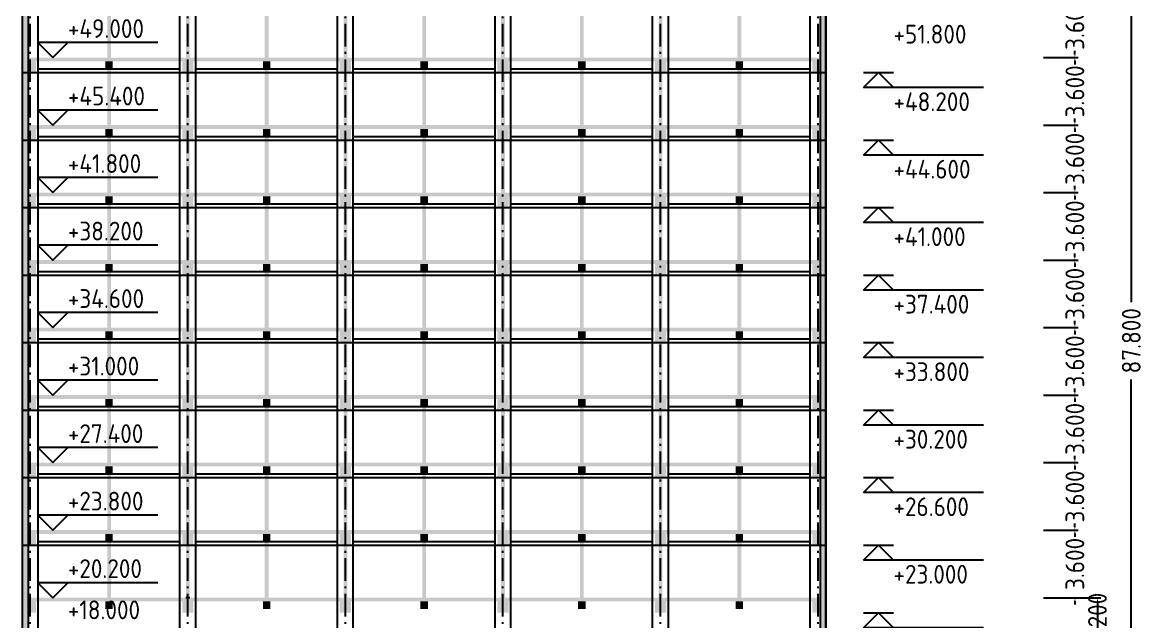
# Model space of a CAD drawing. Header units: inches. Extents: x -310 to 1074, y -19 to 138.
# Drawn here: x 58.4 to 118.2, y 18.9 to 50.9 of the extents above; entities that cross this region are included whole.
import ezdxf

# ---------------------------------------------------------------- set-up
doc = ezdxf.new("R2010")
doc.units = ezdxf.units.IN
doc.header["$MEASUREMENT"] = 0
doc.linetypes.add('ACAD_ISO10W100', pattern=[18, 12, -3, 0, -3])
for name, color, linetype in [('axis', 1, 'ACAD_ISO10W100'), ('column', 2, 'Continuous'), ('hatch', 11, 'Continuous'), ('oncut', 6, 'Continuous'), ('seeline', 214, 'Continuous'), ('text', 7, 'ACAD_ISO10W100')]:
    doc.layers.add(name, color=color, linetype=linetype)
doc.styles.add('Annotative', font='Arial.ttf')
doc.styles.get("Standard").update_dxf_attribs({"font": 'Arial.ttf'})
doc.dimstyles.new('MYSTYLE', dxfattribs={"dimtxt": 1, "dimasz": 0.18, "dimexe": 0.18, "dimexo": 0.0625, "dimgap": 0.09, "dimtad": 0, "dimtoh": 1, "dimdec": 3, "dimzin": 0, "dimdsep": 46, "dimtxsty": 'Standard', "dimcen": 0.09, "dimadec": 0, "dimazin": 0, "dimtfac": 1, "dimtdec": 3, "dimtofl": 0, "dimtmove": 0, "dimatfit": 3, "dimfxl": 1, "dimtolj": 1, "dimtzin": 0, "dimarcsym": 0})

# ---------------------------------------------------------------- blocks, each defined once
blk = doc.blocks.new('*D27')
at = {"layer": 'Defpoints', "color": 0, "ltscale": 6, "transparency": 16777216}
for p in [(112.756, 52.6), (112.756, 49), (114.489, 49)]:
    blk.add_point(p, dxfattribs=at)
at = {"layer": 'text', "color": 0, "lineweight": -2, "ltscale": 6, "transparency": 16777216}
for p, q in [((112.819, 52.6), (114.669, 52.6)), ((114.489, 52.78), (114.489, 52.96)), ((112.819, 49), (114.669, 49)), ((114.489, 48.82), (114.489, 48.64))]:
    blk.add_line(p, q, dxfattribs=at)
at = {"layer": 'text', "color": 0, "ltscale": 6, "transparency": 16777216}
for points in [[(114.459, 52.78), (114.519, 52.78), (114.489, 52.6)], [(114.459, 48.82), (114.519, 48.82), (114.489, 49)]]:
    blk.add_solid(points, dxfattribs=at)
at = {"layer": 'text', "color": 0, "ltscale": 6, "transparency": 16777216, "insert": (114.489, 50.8), "char_height": 1, "attachment_point": 5, "rotation": 90}
blk.add_mtext('\\A1;{\\Fiso|c0;3.600}', dxfattribs=at)
blk = doc.blocks.new('*D36')
at = {"layer": 'Defpoints', "color": 0, "ltscale": 6, "transparency": 16777216}
for p in [(112.756, 49), (112.756, 45.4), (114.489, 45.4)]:
    blk.add_point(p, dxfattribs=at)
at = {"layer": 'text', "color": 0, "lineweight": -2, "ltscale": 6, "transparency": 16777216}
for p, q in [((114.489, 49.18), (114.489, 49.36)), ((112.819, 49), (114.669, 49)), ((112.819, 45.4), (114.669, 45.4)), ((114.489, 45.22), (114.489, 45.04))]:
    blk.add_line(p, q, dxfattribs=at)
at = {"layer": 'text', "color": 0, "ltscale": 6, "transparency": 16777216}
for points in [[(114.459, 49.18), (114.519, 49.18), (114.489, 49)], [(114.459, 45.22), (114.519, 45.22), (114.489, 45.4)]]:
    blk.add_solid(points, dxfattribs=at)
at = {"layer": 'text', "color": 0, "ltscale": 6, "transparency": 16777216, "insert": (114.489, 47.2), "char_height": 1, "attachment_point": 5, "rotation": 90}
blk.add_mtext('\\A1;{\\Fiso|c0;3.600}', dxfattribs=at)
blk = doc.blocks.new('*D29')
at = {"layer": 'Defpoints', "color": 0, "ltscale": 6, "transparency": 16777216}
for p in [(112.756, 45.4), (112.756, 41.8), (114.489, 41.8)]:
    blk.add_point(p, dxfattribs=at)
at = {"layer": 'text', "color": 0, "lineweight": -2, "ltscale": 6, "transparency": 16777216}
for p, q in [((114.489, 45.58), (114.489, 45.76)), ((112.819, 45.4), (114.669, 45.4)), ((112.819, 41.8), (114.669, 41.8)), ((114.489, 41.62), (114.489, 41.44))]:
    blk.add_line(p, q, dxfattribs=at)
at = {"layer": 'text', "color": 0, "ltscale": 6, "transparency": 16777216}
for points in [[(114.459, 45.58), (114.519, 45.58), (114.489, 45.4)], [(114.459, 41.62), (114.519, 41.62), (114.489, 41.8)]]:
    blk.add_solid(points, dxfattribs=at)
at = {"layer": 'text', "color": 0, "ltscale": 6, "transparency": 16777216, "insert": (114.489, 43.6), "char_height": 1, "attachment_point": 5, "rotation": 90}
blk.add_mtext('\\A1;{\\Fiso|c0;3.600}', dxfattribs=at)
blk = doc.blocks.new('*D30')
at = {"layer": 'Defpoints', "color": 0, "ltscale": 6, "transparency": 16777216}
for p in [(112.756, 41.8), (112.756, 38.2), (114.489, 38.2)]:
    blk.add_point(p, dxfattribs=at)
at = {"layer": 'text', "color": 0, "lineweight": -2, "ltscale": 6, "transparency": 16777216}
for p, q in [((114.489, 41.98), (114.489, 42.16)), ((112.819, 41.8), (114.669, 41.8)), ((112.819, 38.2), (114.669, 38.2)), ((114.489, 38.02), (114.489, 37.84))]:
    blk.add_line(p, q, dxfattribs=at)
at = {"layer": 'text', "color": 0, "ltscale": 6, "transparency": 16777216}
for points in [[(114.459, 41.98), (114.519, 41.98), (114.489, 41.8)], [(114.459, 38.02), (114.519, 38.02), (114.489, 38.2)]]:
    blk.add_solid(points, dxfattribs=at)
at = {"layer": 'text', "color": 0, "ltscale": 6, "transparency": 16777216, "insert": (114.489, 40), "char_height": 1, "attachment_point": 5, "rotation": 90}
blk.add_mtext('\\A1;{\\Fiso|c0;3.600}', dxfattribs=at)
blk = doc.blocks.new('*D31')
at = {"layer": 'Defpoints', "color": 0, "ltscale": 6, "transparency": 16777216}
for p in [(112.756, 38.2), (112.756, 34.6), (114.489, 34.6)]:
    blk.add_point(p, dxfattribs=at)
at = {"layer": 'text', "color": 0, "lineweight": -2, "ltscale": 6, "transparency": 16777216}
for p, q in [((114.489, 38.38), (114.489, 38.56)), ((112.819, 38.2), (114.669, 38.2)), ((112.819, 34.6), (114.669, 34.6)), ((114.489, 34.42), (114.489, 34.24))]:
    blk.add_line(p, q, dxfattribs=at)
at = {"layer": 'text', "color": 0, "ltscale": 6, "transparency": 16777216}
for points in [[(114.459, 38.38), (114.519, 38.38), (114.489, 38.2)], [(114.459, 34.42), (114.519, 34.42), (114.489, 34.6)]]:
    blk.add_solid(points, dxfattribs=at)
at = {"layer": 'text', "color": 0, "ltscale": 6, "transparency": 16777216, "insert": (114.489, 36.4), "char_height": 1, "attachment_point": 5, "rotation": 90}
blk.add_mtext('\\A1;{\\Fiso|c0;3.600}', dxfattribs=at)
blk = doc.blocks.new('*D32')
at = {"layer": 'Defpoints', "color": 0, "ltscale": 6, "transparency": 16777216}
for p in [(112.756, 34.6), (112.756, 31), (114.489, 31)]:
    blk.add_point(p, dxfattribs=at)
at = {"layer": 'text', "color": 0, "lineweight": -2, "ltscale": 6, "transparency": 16777216}
for p, q in [((114.489, 34.78), (114.489, 34.96)), ((112.819, 34.6), (114.669, 34.6)), ((112.819, 31), (114.669, 31)), ((114.489, 30.82), (114.489, 30.64))]:
    blk.add_line(p, q, dxfattribs=at)
at = {"layer": 'text', "color": 0, "ltscale": 6, "transparency": 16777216}
for points in [[(114.459, 34.78), (114.519, 34.78), (114.489, 34.6)], [(114.459, 30.82), (114.519, 30.82), (114.489, 31)]]:
    blk.add_solid(points, dxfattribs=at)
at = {"layer": 'text', "color": 0, "ltscale": 6, "transparency": 16777216, "insert": (114.489, 32.8), "char_height": 1, "attachment_point": 5, "rotation": 90}
blk.add_mtext('\\A1;{\\Fiso|c0;3.600}', dxfattribs=at)
blk = doc.blocks.new('*D33')
at = {"layer": 'Defpoints', "color": 0, "ltscale": 6, "transparency": 16777216}
for p in [(112.756, 31), (112.756, 27.4), (114.489, 27.4)]:
    blk.add_point(p, dxfattribs=at)
at = {"layer": 'text', "color": 0, "lineweight": -2, "ltscale": 6, "transparency": 16777216}
for p, q in [((114.489, 31.18), (114.489, 31.36)), ((112.819, 31), (114.669, 31)), ((112.819, 27.4), (114.669, 27.4)), ((114.489, 27.22), (114.489, 27.04))]:
    blk.add_line(p, q, dxfattribs=at)
at = {"layer": 'text', "color": 0, "ltscale": 6, "transparency": 16777216}
for points in [[(114.459, 31.18), (114.519, 31.18), (114.489, 31)], [(114.459, 27.22), (114.519, 27.22), (114.489, 27.4)]]:
    blk.add_solid(points, dxfattribs=at)
at = {"layer": 'text', "color": 0, "ltscale": 6, "transparency": 16777216, "insert": (114.489, 29.2), "char_height": 1, "attachment_point": 5, "rotation": 90}
blk.add_mtext('\\A1;{\\Fiso|c0;3.600}', dxfattribs=at)
blk = doc.blocks.new('*D34')
at = {"layer": 'Defpoints', "color": 0, "ltscale": 6, "transparency": 16777216}
for p in [(112.756, 27.4), (112.756, 23.8), (114.489, 23.8)]:
    blk.add_point(p, dxfattribs=at)
at = {"layer": 'text', "color": 0, "lineweight": -2, "ltscale": 6, "transparency": 16777216}
for p, q in [((114.489, 27.58), (114.489, 27.76)), ((112.819, 27.4), (114.669, 27.4)), ((112.819, 23.8), (114.669, 23.8)), ((114.489, 23.62), (114.489, 23.44))]:
    blk.add_line(p, q, dxfattribs=at)
at = {"layer": 'text', "color": 0, "ltscale": 6, "transparency": 16777216}
for points in [[(114.459, 27.58), (114.519, 27.58), (114.489, 27.4)], [(114.459, 23.62), (114.519, 23.62), (114.489, 23.8)]]:
    blk.add_solid(points, dxfattribs=at)
at = {"layer": 'text', "color": 0, "ltscale": 6, "transparency": 16777216, "insert": (114.489, 25.6), "char_height": 1, "attachment_point": 5, "rotation": 90}
blk.add_mtext('\\A1;{\\Fiso|c0;3.600}', dxfattribs=at)
blk = doc.blocks.new('*D35')
at = {"layer": 'Defpoints', "color": 0, "ltscale": 6, "transparency": 16777216}
for p in [(112.756, 23.8), (112.756, 20.2), (114.489, 20.2)]:
    blk.add_point(p, dxfattribs=at)
at = {"layer": 'text', "color": 0, "lineweight": -2, "ltscale": 6, "transparency": 16777216}
for p, q in [((114.489, 23.98), (114.489, 24.16)), ((112.819, 23.8), (114.669, 23.8)), ((112.819, 20.2), (114.669, 20.2)), ((114.489, 20.02), (114.489, 19.84))]:
    blk.add_line(p, q, dxfattribs=at)
at = {"layer": 'text', "color": 0, "ltscale": 6, "transparency": 16777216}
for points in [[(114.459, 23.98), (114.519, 23.98), (114.489, 23.8)], [(114.459, 20.02), (114.519, 20.02), (114.489, 20.2)]]:
    blk.add_solid(points, dxfattribs=at)
at = {"layer": 'text', "color": 0, "ltscale": 6, "transparency": 16777216, "insert": (114.489, 22), "char_height": 1, "attachment_point": 5, "rotation": 90}
blk.add_mtext('\\A1;{\\Fiso|c0;3.600}', dxfattribs=at)
blk = doc.blocks.new('*D37')
at = {"layer": 'Defpoints', "color": 0, "ltscale": 6, "transparency": 16777216}
for p in [(112.756, 20.2), (112.756, 18), (115.692, 18)]:
    blk.add_point(p, dxfattribs=at)
at = {"layer": 'text', "color": 0, "lineweight": -2, "ltscale": 6, "transparency": 16777216}
for p, q in [((112.819, 20.2), (115.872, 20.2)), ((115.692, 20.02), (115.692, 18.18)), ((112.819, 18), (115.872, 18))]:
    blk.add_line(p, q, dxfattribs=at)
at = {"layer": 'text', "color": 0, "ltscale": 6, "transparency": 16777216}
for points in [[(115.662, 20.02), (115.722, 20.02), (115.692, 20.2)], [(115.662, 18.18), (115.722, 18.18), (115.692, 18)]]:
    blk.add_solid(points, dxfattribs=at)
at = {"layer": 'text', "color": 0, "ltscale": 6, "transparency": 16777216, "insert": (115.692, 19.1), "char_height": 1, "attachment_point": 5, "rotation": 90}
blk.add_mtext('\\A1;{\\Fiso|c0;2.200}', dxfattribs=at)
blk = doc.blocks.new('*D44')
at = {"layer": 'Defpoints', "color": 0, "ltscale": 6, "transparency": 16777216}
for p in [(114.47, 77.8), (117.496, 77.8), (112.17, -10)]:
    blk.add_point(p, dxfattribs=at)
at = {"layer": 'text', "color": 0, "lineweight": -2, "ltscale": 6, "transparency": 16777216}
for p, q in [((114.532, 77.8), (117.676, 77.8)), ((117.496, 77.62), (117.496, 35.962)), ((117.496, -9.82), (117.496, 31.838)), ((112.232, -10), (117.676, -10))]:
    blk.add_line(p, q, dxfattribs=at)
at = {"layer": 'text', "color": 0, "ltscale": 6, "transparency": 16777216}
for points in [[(117.466, 77.62), (117.526, 77.62), (117.496, 77.8)], [(117.466, -9.82), (117.526, -9.82), (117.496, -10)]]:
    blk.add_solid(points, dxfattribs=at)
at = {"layer": 'text', "color": 0, "ltscale": 6, "transparency": 16777216, "insert": (117.496, 33.9), "char_height": 1, "attachment_point": 5, "rotation": 90}
blk.add_mtext('\\A1;{\\Fiso|c0;87.800}', dxfattribs=at)

msp = doc.modelspace()

# ---------------------------------------------------------------- hatches: boundary and pattern name
at = {"layer": 'hatch'}
h = msp.add_hatch(color=256, dxfattribs=at)
h.dxf.hatch_style = 1
h.paths.add_polyline_path([(58.68, 77.8), (58.38, 77.8), (58.38, 18), (58.68, 18)])
h = msp.add_hatch(color=256, dxfattribs=at)
h.dxf.hatch_style = 1
h.paths.add_polyline_path([(63.1, 77.8), (62.9, 77.8), (62.9, 20.2), (63.1, 20.2)])
h = msp.add_hatch(color=256, dxfattribs=at)
h.dxf.hatch_style = 1
h.paths.add_polyline_path([(67.3, 77.8), (67.1, 77.8), (67.1, 20.2), (67.3, 20.2)])
h = msp.add_hatch(color=256, dxfattribs=at)
h.dxf.hatch_style = 1
h.paths.add_polyline_path([(71.5, 77.8), (71.3, 77.8), (71.3, 20.2), (71.5, 20.2)])
h = msp.add_hatch(color=256, dxfattribs=at)
h.dxf.hatch_style = 1
h.paths.add_polyline_path([(75.7, 77.8), (75.5, 77.8), (75.5, 20.2), (75.7, 20.2)])
h = msp.add_hatch(color=256, dxfattribs=at)
h.dxf.hatch_style = 1
h.paths.add_polyline_path([(79.9, 77.8), (79.7, 77.8), (79.7, 20.2), (79.9, 20.2)])
h = msp.add_hatch(color=256, dxfattribs=at)
h.dxf.hatch_style = 1
h.paths.add_polyline_path([(84.1, 77.8), (83.9, 77.8), (83.9, 20.2), (84.1, 20.2)])
h = msp.add_hatch(color=256, dxfattribs=at)
h.dxf.hatch_style = 1
h.paths.add_polyline_path([(88.3, 77.8), (88.1, 77.8), (88.1, 20.2), (88.3, 20.2)])
h = msp.add_hatch(color=256, dxfattribs=at)
h.dxf.hatch_style = 1
h.paths.add_polyline_path([(92.5, 77.8), (92.3, 77.8), (92.3, 20.2), (92.5, 20.2)])
h = msp.add_hatch(color=256, dxfattribs=at)
h.dxf.hatch_style = 1
h.paths.add_polyline_path([(96.7, 77.8), (96.5, 77.8), (96.5, 20.2), (96.7, 20.2)])
h = msp.add_hatch(color=256, dxfattribs=at)
h.dxf.hatch_style = 1
h.paths.add_polyline_path([(101.22, 77.8), (100.92, 77.8), (100.92, 0), (101.22, 0)])
h = msp.add_hatch(color=256, dxfattribs=at)
h.dxf.hatch_style = 1
h.paths.add_polyline_path([(59.1, 49), (58.5, 49), (58.5, 48.2), (59.1, 48.2)])
h = msp.add_hatch(color=256, dxfattribs=at)
h.dxf.hatch_style = 1
h.paths.add_polyline_path([(66.9, 49), (59.1, 49), (59.1, 48.8), (66.9, 48.8)])
h = msp.add_hatch(color=256, dxfattribs=at)
h.dxf.hatch_style = 1
h.paths.add_polyline_path([(63.2, 48.8), (62.8, 48.8), (62.8, 48.4), (63.2, 48.4)])
h = msp.add_hatch(color=256, dxfattribs=at)
h.dxf.hatch_style = 1
h.paths.add_polyline_path([(67.5, 49), (66.9, 49), (66.9, 48.2), (67.5, 48.2)])
h = msp.add_hatch(color=256, dxfattribs=at)
h.dxf.hatch_style = 1
h.paths.add_polyline_path([(75.3, 49), (67.5, 49), (67.5, 48.8), (75.3, 48.8)])
h = msp.add_hatch(color=256, dxfattribs=at)
h.dxf.hatch_style = 1
h.paths.add_polyline_path([(71.6, 48.8), (71.2, 48.8), (71.2, 48.4), (71.6, 48.4)])
h = msp.add_hatch(color=256, dxfattribs=at)
h.dxf.hatch_style = 1
h.paths.add_polyline_path([(75.9, 49), (75.3, 49), (75.3, 48.2), (75.9, 48.2)])
h = msp.add_hatch(color=256, dxfattribs=at)
h.dxf.hatch_style = 1
h.paths.add_polyline_path([(83.7, 49), (75.9, 49), (75.9, 48.8), (83.7, 48.8)])
h = msp.add_hatch(color=256, dxfattribs=at)
h.dxf.hatch_style = 1
h.paths.add_polyline_path([(80, 48.8), (79.6, 48.8), (79.6, 48.4), (80, 48.4)])
h = msp.add_hatch(color=256, dxfattribs=at)
h.dxf.hatch_style = 1
h.paths.add_polyline_path([(84.3, 49), (83.7, 49), (83.7, 48.2), (84.3, 48.2)])
h = msp.add_hatch(color=256, dxfattribs=at)
h.dxf.hatch_style = 1
h.paths.add_polyline_path([(92.1, 49), (84.3, 49), (84.3, 48.8), (92.1, 48.8)])
h = msp.add_hatch(color=256, dxfattribs=at)
h.dxf.hatch_style = 1
h.paths.add_polyline_path([(88.4, 48.8), (88, 48.8), (88, 48.4), (88.4, 48.4)])
h = msp.add_hatch(color=256, dxfattribs=at)
h.dxf.hatch_style = 1
h.paths.add_polyline_path([(92.7, 49), (92.1, 49), (92.1, 48.2), (92.7, 48.2)])
h = msp.add_hatch(color=256, dxfattribs=at)
h.dxf.hatch_style = 1
h.paths.add_polyline_path([(100.5, 49), (92.7, 49), (92.7, 48.8), (100.5, 48.8)])
h = msp.add_hatch(color=256, dxfattribs=at)
h.dxf.hatch_style = 1
h.paths.add_polyline_path([(96.8, 48.8), (96.4, 48.8), (96.4, 48.4), (96.8, 48.4)])
h = msp.add_hatch(color=256, dxfattribs=at)
h.dxf.hatch_style = 1
h.paths.add_polyline_path([(101.1, 49), (100.5, 49), (100.5, 48.2), (101.1, 48.2)])
h = msp.add_hatch(color=256, dxfattribs=at)
h.dxf.hatch_style = 1
h.paths.add_polyline_path([(59.1, 45.4), (58.5, 45.4), (58.5, 44.6), (59.1, 44.6)])
h = msp.add_hatch(color=256, dxfattribs=at)
h.dxf.hatch_style = 1
h.paths.add_polyline_path([(66.9, 45.4), (59.1, 45.4), (59.1, 45.2), (66.9, 45.2)])
h = msp.add_hatch(color=256, dxfattribs=at)
h.dxf.hatch_style = 1
h.paths.add_polyline_path([(63.2, 45.2), (62.8, 45.2), (62.8, 44.8), (63.2, 44.8)])
h = msp.add_hatch(color=256, dxfattribs=at)
h.dxf.hatch_style = 1
h.paths.add_polyline_path([(67.5, 45.4), (66.9, 45.4), (66.9, 44.6), (67.5, 44.6)])
h = msp.add_hatch(color=256, dxfattribs=at)
h.dxf.hatch_style = 1
h.paths.add_polyline_path([(75.3, 45.4), (67.5, 45.4), (67.5, 45.2), (75.3, 45.2)])
h = msp.add_hatch(color=256, dxfattribs=at)
h.dxf.hatch_style = 1
h.paths.add_polyline_path([(71.6, 45.2), (71.2, 45.2), (71.2, 44.8), (71.6, 44.8)])
h = msp.add_hatch(color=256, dxfattribs=at)
h.dxf.hatch_style = 1
h.paths.add_polyline_path([(75.9, 45.4), (75.3, 45.4), (75.3, 44.6), (75.9, 44.6)])
h = msp.add_hatch(color=256, dxfattribs=at)
h.dxf.hatch_style = 1
h.paths.add_polyline_path([(83.7, 45.4), (75.9, 45.4), (75.9, 45.2), (83.7, 45.2)])
h = msp.add_hatch(color=256, dxfattribs=at)
h.dxf.hatch_style = 1
h.paths.add_polyline_path([(80, 45.2), (79.6, 45.2), (79.6, 44.8), (80, 44.8)])
h = msp.add_hatch(color=256, dxfattribs=at)
h.dxf.hatch_style = 1
h.paths.add_polyline_path([(84.3, 45.4), (83.7, 45.4), (83.7, 44.6), (84.3, 44.6)])
h = msp.add_hatch(color=256, dxfattribs=at)
h.dxf.hatch_style = 1
h.paths.add_polyline_path([(92.1, 45.4), (84.3, 45.4), (84.3, 45.2), (92.1, 45.2)])
h = msp.add_hatch(color=256, dxfattribs=at)
h.dxf.hatch_style = 1
h.paths.add_polyline_path([(88.4, 45.2), (88, 45.2), (88, 44.8), (88.4, 44.8)])
h = msp.add_hatch(color=256, dxfattribs=at)
h.dxf.hatch_style = 1
h.paths.add_polyline_path([(92.7, 45.4), (92.1, 45.4), (92.1, 44.6), (92.7, 44.6)])
h = msp.add_hatch(color=256, dxfattribs=at)
h.dxf.hatch_style = 1
h.paths.add_polyline_path([(100.5, 45.4), (92.7, 45.4), (92.7, 45.2), (100.5, 45.2)])
h = msp.add_hatch(color=256, dxfattribs=at)
h.dxf.hatch_style = 1
h.paths.add_polyline_path([(96.8, 45.2), (96.4, 45.2), (96.4, 44.8), (96.8, 44.8)])
h = msp.add_hatch(color=256, dxfattribs=at)
h.dxf.hatch_style = 1
h.paths.add_polyline_path([(101.1, 45.4), (100.5, 45.4), (100.5, 44.6), (101.1, 44.6)])
h = msp.add_hatch(color=256, dxfattribs=at)
h.dxf.hatch_style = 1
h.paths.add_polyline_path([(59.1, 41.8), (58.5, 41.8), (58.5, 41), (59.1, 41)])
h = msp.add_hatch(color=256, dxfattribs=at)
h.dxf.hatch_style = 1
h.paths.add_polyline_path([(66.9, 41.8), (59.1, 41.8), (59.1, 41.6), (66.9, 41.6)])
h = msp.add_hatch(color=256, dxfattribs=at)
h.dxf.hatch_style = 1
h.paths.add_polyline_path([(63.2, 41.6), (62.8, 41.6), (62.8, 41.2), (63.2, 41.2)])
h = msp.add_hatch(color=256, dxfattribs=at)
h.dxf.hatch_style = 1
h.paths.add_polyline_path([(67.5, 41.8), (66.9, 41.8), (66.9, 41), (67.5, 41)])
h = msp.add_hatch(color=256, dxfattribs=at)
h.dxf.hatch_style = 1
h.paths.add_polyline_path([(75.3, 41.8), (67.5, 41.8), (67.5, 41.6), (75.3, 41.6)])
h = msp.add_hatch(color=256, dxfattribs=at)
h.dxf.hatch_style = 1
h.paths.add_polyline_path([(71.6, 41.6), (71.2, 41.6), (71.2, 41.2), (71.6, 41.2)])
h = msp.add_hatch(color=256, dxfattribs=at)
h.dxf.hatch_style = 1
h.paths.add_polyline_path([(75.9, 41.8), (75.3, 41.8), (75.3, 41), (75.9, 41)])
h = msp.add_hatch(color=256, dxfattribs=at)
h.dxf.hatch_style = 1
h.paths.add_polyline_path([(83.7, 41.8), (75.9, 41.8), (75.9, 41.6), (83.7, 41.6)])
h = msp.add_hatch(color=256, dxfattribs=at)
h.dxf.hatch_style = 1
h.paths.add_polyline_path([(80, 41.6), (79.6, 41.6), (79.6, 41.2), (80, 41.2)])
h = msp.add_hatch(color=256, dxfattribs=at)
h.dxf.hatch_style = 1
h.paths.add_polyline_path([(84.3, 41.8), (83.7, 41.8), (83.7, 41), (84.3, 41)])
h = msp.add_hatch(color=256, dxfattribs=at)
h.dxf.hatch_style = 1
h.paths.add_polyline_path([(92.1, 41.8), (84.3, 41.8), (84.3, 41.6), (92.1, 41.6)])
h = msp.add_hatch(color=256, dxfattribs=at)
h.dxf.hatch_style = 1
h.paths.add_polyline_path([(88.4, 41.6), (88, 41.6), (88, 41.2), (88.4, 41.2)])
h = msp.add_hatch(color=256, dxfattribs=at)
h.dxf.hatch_style = 1
h.paths.add_polyline_path([(92.7, 41.8), (92.1, 41.8), (92.1, 41), (92.7, 41)])
h = msp.add_hatch(color=256, dxfattribs=at)
h.dxf.hatch_style = 1
h.paths.add_polyline_path([(100.5, 41.8), (92.7, 41.8), (92.7, 41.6), (100.5, 41.6)])
h = msp.add_hatch(color=256, dxfattribs=at)
h.dxf.hatch_style = 1
h.paths.add_polyline_path([(96.8, 41.6), (96.4, 41.6), (96.4, 41.2), (96.8, 41.2)])
h = msp.add_hatch(color=256, dxfattribs=at)
h.dxf.hatch_style = 1
h.paths.add_polyline_path([(101.1, 41.8), (100.5, 41.8), (100.5, 41), (101.1, 41)])
h = msp.add_hatch(color=256, dxfattribs=at)
h.dxf.hatch_style = 1
h.paths.add_polyline_path([(59.1, 38.2), (58.5, 38.2), (58.5, 37.4), (59.1, 37.4)])
h = msp.add_hatch(color=256, dxfattribs=at)
h.dxf.hatch_style = 1
h.paths.add_polyline_path([(66.9, 38.2), (59.1, 38.2), (59.1, 38), (66.9, 38)])
h = msp.add_hatch(color=256, dxfattribs=at)
h.dxf.hatch_style = 1
h.paths.add_polyline_path([(63.2, 38), (62.8, 38), (62.8, 37.6), (63.2, 37.6)])
h = msp.add_hatch(color=256, dxfattribs=at)
h.dxf.hatch_style = 1
h.paths.add_polyline_path([(67.5, 38.2), (66.9, 38.2), (66.9, 37.4), (67.5, 37.4)])
h = msp.add_hatch(color=256, dxfattribs=at)
h.dxf.hatch_style = 1
h.paths.add_polyline_path([(75.3, 38.2), (67.5, 38.2), (67.5, 38), (75.3, 38)])
h = msp.add_hatch(color=256, dxfattribs=at)
h.dxf.hatch_style = 1
h.paths.add_polyline_path([(71.6, 38), (71.2, 38), (71.2, 37.6), (71.6, 37.6)])
h = msp.add_hatch(color=256, dxfattribs=at)
h.dxf.hatch_style = 1
h.paths.add_polyline_path([(75.9, 38.2), (75.3, 38.2), (75.3, 37.4), (75.9, 37.4)])
h = msp.add_hatch(color=256, dxfattribs=at)
h.dxf.hatch_style = 1
h.paths.add_polyline_path([(83.7, 38.2), (75.9, 38.2), (75.9, 38), (83.7, 38)])
h = msp.add_hatch(color=256, dxfattribs=at)
h.dxf.hatch_style = 1
h.paths.add_polyline_path([(80, 38), (79.6, 38), (79.6, 37.6), (80, 37.6)])
h = msp.add_hatch(color=256, dxfattribs=at)
h.dxf.hatch_style = 1
h.paths.add_polyline_path([(84.3, 38.2), (83.7, 38.2), (83.7, 37.4), (84.3, 37.4)])
h = msp.add_hatch(color=256, dxfattribs=at)
h.dxf.hatch_style = 1
h.paths.add_polyline_path([(92.1, 38.2), (84.3, 38.2), (84.3, 38), (92.1, 38)])
h = msp.add_hatch(color=256, dxfattribs=at)
h.dxf.hatch_style = 1
h.paths.add_polyline_path([(88.4, 38), (88, 38), (88, 37.6), (88.4, 37.6)])
h = msp.add_hatch(color=256, dxfattribs=at)
h.dxf.hatch_style = 1
h.paths.add_polyline_path([(92.7, 38.2), (92.1, 38.2), (92.1, 37.4), (92.7, 37.4)])
h = msp.add_hatch(color=256, dxfattribs=at)
h.dxf.hatch_style = 1
h.paths.add_polyline_path([(100.5, 38.2), (92.7, 38.2), (92.7, 38), (100.5, 38)])
h = msp.add_hatch(color=256, dxfattribs=at)
h.dxf.hatch_style = 1
h.paths.add_polyline_path([(96.8, 38), (96.4, 38), (96.4, 37.6), (96.8, 37.6)])
h = msp.add_hatch(color=256, dxfattribs=at)
h.dxf.hatch_style = 1
h.paths.add_polyline_path([(101.1, 38.2), (100.5, 38.2), (100.5, 37.4), (101.1, 37.4)])
h = msp.add_hatch(color=256, dxfattribs=at)
h.dxf.hatch_style = 1
h.paths.add_polyline_path([(59.1, 34.6), (58.5, 34.6), (58.5, 33.8), (59.1, 33.8)])
h = msp.add_hatch(color=256, dxfattribs=at)
h.dxf.hatch_style = 1
h.paths.add_polyline_path([(66.9, 34.6), (59.1, 34.6), (59.1, 34.4), (66.9, 34.4)])
h = msp.add_hatch(color=256, dxfattribs=at)
h.dxf.hatch_style = 1
h.paths.add_polyline_path([(63.2, 34.4), (62.8, 34.4), (62.8, 34), (63.2, 34)])
h = msp.add_hatch(color=256, dxfattribs=at)
h.dxf.hatch_style = 1
h.paths.add_polyline_path([(67.5, 34.6), (66.9, 34.6), (66.9, 33.8), (67.5, 33.8)])
h = msp.add_hatch(color=256, dxfattribs=at)
h.dxf.hatch_style = 1
h.paths.add_polyline_path([(75.3, 34.6), (67.5, 34.6), (67.5, 34.4), (75.3, 34.4)])
h = msp.add_hatch(color=256, dxfattribs=at)
h.dxf.hatch_style = 1
h.paths.add_polyline_path([(71.6, 34.4), (71.2, 34.4), (71.2, 34), (71.6, 34)])
h = msp.add_hatch(color=256, dxfattribs=at)
h.dxf.hatch_style = 1
h.paths.add_polyline_path([(75.9, 34.6), (75.3, 34.6), (75.3, 33.8), (75.9, 33.8)])
h = msp.add_hatch(color=256, dxfattribs=at)
h.dxf.hatch_style = 1
h.paths.add_polyline_path([(83.7, 34.6), (75.9, 34.6), (75.9, 34.4), (83.7, 34.4)])
h = msp.add_hatch(color=256, dxfattribs=at)
h.dxf.hatch_style = 1
h.paths.add_polyline_path([(80, 34.4), (79.6, 34.4), (79.6, 34), (80, 34)])
h = msp.add_hatch(color=256, dxfattribs=at)
h.dxf.hatch_style = 1
h.paths.add_polyline_path([(84.3, 34.6), (83.7, 34.6), (83.7, 33.8), (84.3, 33.8)])
h = msp.add_hatch(color=256, dxfattribs=at)
h.dxf.hatch_style = 1
h.paths.add_polyline_path([(92.1, 34.6), (84.3, 34.6), (84.3, 34.4), (92.1, 34.4)])
h = msp.add_hatch(color=256, dxfattribs=at)
h.dxf.hatch_style = 1
h.paths.add_polyline_path([(88.4, 34.4), (88, 34.4), (88, 34), (88.4, 34)])
h = msp.add_hatch(color=256, dxfattribs=at)
h.dxf.hatch_style = 1
h.paths.add_polyline_path([(92.7, 34.6), (92.1, 34.6), (92.1, 33.8), (92.7, 33.8)])
h = msp.add_hatch(color=256, dxfattribs=at)
h.dxf.hatch_style = 1
h.paths.add_polyline_path([(100.5, 34.6), (92.7, 34.6), (92.7, 34.4), (100.5, 34.4)])
h = msp.add_hatch(color=256, dxfattribs=at)
h.dxf.hatch_style = 1
h.paths.add_polyline_path([(96.8, 34.4), (96.4, 34.4), (96.4, 34), (96.8, 34)])
h = msp.add_hatch(color=256, dxfattribs=at)
h.dxf.hatch_style = 1
h.paths.add_polyline_path([(101.1, 34.6), (100.5, 34.6), (100.5, 33.8), (101.1, 33.8)])
h = msp.add_hatch(color=256, dxfattribs=at)
h.dxf.hatch_style = 1
h.paths.add_polyline_path([(59.1, 31), (58.5, 31), (58.5, 30.2), (59.1, 30.2)])
h = msp.add_hatch(color=256, dxfattribs=at)
h.dxf.hatch_style = 1
h.paths.add_polyline_path([(66.9, 31), (59.1, 31), (59.1, 30.8), (66.9, 30.8)])
h = msp.add_hatch(color=256, dxfattribs=at)
h.dxf.hatch_style = 1
h.paths.add_polyline_path([(63.2, 30.8), (62.8, 30.8), (62.8, 30.4), (63.2, 30.4)])
h = msp.add_hatch(color=256, dxfattribs=at)
h.dxf.hatch_style = 1
h.paths.add_polyline_path([(67.5, 31), (66.9, 31), (66.9, 30.2), (67.5, 30.2)])
h = msp.add_hatch(color=256, dxfattribs=at)
h.dxf.hatch_style = 1
h.paths.add_polyline_path([(75.3, 31), (67.5, 31), (67.5, 30.8), (75.3, 30.8)])
h = msp.add_hatch(color=256, dxfattribs=at)
h.dxf.hatch_style = 1
h.paths.add_polyline_path([(71.6, 30.8), (71.2, 30.8), (71.2, 30.4), (71.6, 30.4)])
h = msp.add_hatch(color=256, dxfattribs=at)
h.dxf.hatch_style = 1
h.paths.add_polyline_path([(75.9, 31), (75.3, 31), (75.3, 30.2), (75.9, 30.2)])
h = msp.add_hatch(color=256, dxfattribs=at)
h.dxf.hatch_style = 1
h.paths.add_polyline_path([(83.7, 31), (75.9, 31), (75.9, 30.8), (83.7, 30.8)])
h = msp.add_hatch(color=256, dxfattribs=at)
h.dxf.hatch_style = 1
h.paths.add_polyline_path([(80, 30.8), (79.6, 30.8), (79.6, 30.4), (80, 30.4)])
h = msp.add_hatch(color=256, dxfattribs=at)
h.dxf.hatch_style = 1
h.paths.add_polyline_path([(84.3, 31), (83.7, 31), (83.7, 30.2), (84.3, 30.2)])
h = msp.add_hatch(color=256, dxfattribs=at)
h.dxf.hatch_style = 1
h.paths.add_polyline_path([(92.1, 31), (84.3, 31), (84.3, 30.8), (92.1, 30.8)])
h = msp.add_hatch(color=256, dxfattribs=at)
h.dxf.hatch_style = 1
h.paths.add_polyline_path([(88.4, 30.8), (88, 30.8), (88, 30.4), (88.4, 30.4)])
h = msp.add_hatch(color=256, dxfattribs=at)
h.dxf.hatch_style = 1
h.paths.add_polyline_path([(92.7, 31), (92.1, 31), (92.1, 30.2), (92.7, 30.2)])
h = msp.add_hatch(color=256, dxfattribs=at)
h.dxf.hatch_style = 1
h.paths.add_polyline_path([(100.5, 31), (92.7, 31), (92.7, 30.8), (100.5, 30.8)])
h = msp.add_hatch(color=256, dxfattribs=at)
h.dxf.hatch_style = 1
h.paths.add_polyline_path([(96.8, 30.8), (96.4, 30.8), (96.4, 30.4), (96.8, 30.4)])
h = msp.add_hatch(color=256, dxfattribs=at)
h.dxf.hatch_style = 1
h.paths.add_polyline_path([(101.1, 31), (100.5, 31), (100.5, 30.2), (101.1, 30.2)])
h = msp.add_hatch(color=256, dxfattribs=at)
h.dxf.hatch_style = 1
h.paths.add_polyline_path([(59.1, 27.4), (58.5, 27.4), (58.5, 26.6), (59.1, 26.6)])
h = msp.add_hatch(color=256, dxfattribs=at)
h.dxf.hatch_style = 1
h.paths.add_polyline_path([(66.9, 27.4), (59.1, 27.4), (59.1, 27.2), (66.9, 27.2)])
h = msp.add_hatch(color=256, dxfattribs=at)
h.dxf.hatch_style = 1
h.paths.add_polyline_path([(63.2, 27.2), (62.8, 27.2), (62.8, 26.8), (63.2, 26.8)])
h = msp.add_hatch(color=256, dxfattribs=at)
h.dxf.hatch_style = 1
h.paths.add_polyline_path([(67.5, 27.4), (66.9, 27.4), (66.9, 26.6), (67.5, 26.6)])
h = msp.add_hatch(color=256, dxfattribs=at)
h.dxf.hatch_style = 1
h.paths.add_polyline_path([(75.3, 27.4), (67.5, 27.4), (67.5, 27.2), (75.3, 27.2)])
h = msp.add_hatch(color=256, dxfattribs=at)
h.dxf.hatch_style = 1
h.paths.add_polyline_path([(71.6, 27.2), (71.2, 27.2), (71.2, 26.8), (71.6, 26.8)])
h = msp.add_hatch(color=256, dxfattribs=at)
h.dxf.hatch_style = 1
h.paths.add_polyline_path([(75.9, 27.4), (75.3, 27.4), (75.3, 26.6), (75.9, 26.6)])
h = msp.add_hatch(color=256, dxfattribs=at)
h.dxf.hatch_style = 1
h.paths.add_polyline_path([(83.7, 27.4), (75.9, 27.4), (75.9, 27.2), (83.7, 27.2)])
h = msp.add_hatch(color=256, dxfattribs=at)
h.dxf.hatch_style = 1
h.paths.add_polyline_path([(80, 27.2), (79.6, 27.2), (79.6, 26.8), (80, 26.8)])
h = msp.add_hatch(color=256, dxfattribs=at)
h.dxf.hatch_style = 1
h.paths.add_polyline_path([(84.3, 27.4), (83.7, 27.4), (83.7, 26.6), (84.3, 26.6)])
h = msp.add_hatch(color=256, dxfattribs=at)
h.dxf.hatch_style = 1
h.paths.add_polyline_path([(92.1, 27.4), (84.3, 27.4), (84.3, 27.2), (92.1, 27.2)])
h = msp.add_hatch(color=256, dxfattribs=at)
h.dxf.hatch_style = 1
h.paths.add_polyline_path([(88.4, 27.2), (88, 27.2), (88, 26.8), (88.4, 26.8)])
h = msp.add_hatch(color=256, dxfattribs=at)
h.dxf.hatch_style = 1
h.paths.add_polyline_path([(92.7, 27.4), (92.1, 27.4), (92.1, 26.6), (92.7, 26.6)])
h = msp.add_hatch(color=256, dxfattribs=at)
h.dxf.hatch_style = 1
h.paths.add_polyline_path([(100.5, 27.4), (92.7, 27.4), (92.7, 27.2), (100.5, 27.2)])
h = msp.add_hatch(color=256, dxfattribs=at)
h.dxf.hatch_style = 1
h.paths.add_polyline_path([(96.8, 27.2), (96.4, 27.2), (96.4, 26.8), (96.8, 26.8)])
h = msp.add_hatch(color=256, dxfattribs=at)
h.dxf.hatch_style = 1
h.paths.add_polyline_path([(101.1, 27.4), (100.5, 27.4), (100.5, 26.6), (101.1, 26.6)])
h = msp.add_hatch(color=256, dxfattribs=at)
h.dxf.hatch_style = 1
h.paths.add_polyline_path([(59.1, 23.8), (58.5, 23.8), (58.5, 23), (59.1, 23)])
h = msp.add_hatch(color=256, dxfattribs=at)
h.dxf.hatch_style = 1
h.paths.add_polyline_path([(66.9, 23.8), (59.1, 23.8), (59.1, 23.6), (66.9, 23.6)])
h = msp.add_hatch(color=256, dxfattribs=at)
h.dxf.hatch_style = 1
h.paths.add_polyline_path([(63.2, 23.6), (62.8, 23.6), (62.8, 23.2), (63.2, 23.2)])
h = msp.add_hatch(color=256, dxfattribs=at)
h.dxf.hatch_style = 1
h.paths.add_polyline_path([(67.5, 23.8), (66.9, 23.8), (66.9, 23), (67.5, 23)])
h = msp.add_hatch(color=256, dxfattribs=at)
h.dxf.hatch_style = 1
h.paths.add_polyline_path([(75.3, 23.8), (67.5, 23.8), (67.5, 23.6), (75.3, 23.6)])
h = msp.add_hatch(color=256, dxfattribs=at)
h.dxf.hatch_style = 1
h.paths.add_polyline_path([(71.6, 23.6), (71.2, 23.6), (71.2, 23.2), (71.6, 23.2)])
h = msp.add_hatch(color=256, dxfattribs=at)
h.dxf.hatch_style = 1
h.paths.add_polyline_path([(75.9, 23.8), (75.3, 23.8), (75.3, 23), (75.9, 23)])
h = msp.add_hatch(color=256, dxfattribs=at)
h.dxf.hatch_style = 1
h.paths.add_polyline_path([(83.7, 23.8), (75.9, 23.8), (75.9, 23.6), (83.7, 23.6)])
h = msp.add_hatch(color=256, dxfattribs=at)
h.dxf.hatch_style = 1
h.paths.add_polyline_path([(80, 23.6), (79.6, 23.6), (79.6, 23.2), (80, 23.2)])
h = msp.add_hatch(color=256, dxfattribs=at)
h.dxf.hatch_style = 1
h.paths.add_polyline_path([(84.3, 23.8), (83.7, 23.8), (83.7, 23), (84.3, 23)])
h = msp.add_hatch(color=256, dxfattribs=at)
h.dxf.hatch_style = 1
h.paths.add_polyline_path([(92.1, 23.8), (84.3, 23.8), (84.3, 23.6), (92.1, 23.6)])
h = msp.add_hatch(color=256, dxfattribs=at)
h.dxf.hatch_style = 1
h.paths.add_polyline_path([(88.4, 23.6), (88, 23.6), (88, 23.2), (88.4, 23.2)])
h = msp.add_hatch(color=256, dxfattribs=at)
h.dxf.hatch_style = 1
h.paths.add_polyline_path([(92.7, 23.8), (92.1, 23.8), (92.1, 23), (92.7, 23)])
h = msp.add_hatch(color=256, dxfattribs=at)
h.dxf.hatch_style = 1
h.paths.add_polyline_path([(100.5, 23.8), (92.7, 23.8), (92.7, 23.6), (100.5, 23.6)])
h = msp.add_hatch(color=256, dxfattribs=at)
h.dxf.hatch_style = 1
h.paths.add_polyline_path([(96.8, 23.6), (96.4, 23.6), (96.4, 23.2), (96.8, 23.2)])
h = msp.add_hatch(color=256, dxfattribs=at)
h.dxf.hatch_style = 1
h.paths.add_polyline_path([(101.1, 23.8), (100.5, 23.8), (100.5, 23), (101.1, 23)])
h = msp.add_hatch(color=256, dxfattribs=at)
h.dxf.hatch_style = 1
h.paths.add_polyline_path([(59.1, 20.2), (58.5, 20.2), (58.5, 19.4), (59.1, 19.4)])
h = msp.add_hatch(color=256, dxfattribs=at)
h.dxf.hatch_style = 1
h.paths.add_polyline_path([(66.9, 20.2), (59.1, 20.2), (59.1, 20), (66.9, 20)])
h = msp.add_hatch(color=256, dxfattribs=at)
h.dxf.hatch_style = 1
h.paths.add_polyline_path([(63.2, 20), (62.8, 20), (62.8, 19.6), (63.2, 19.6)])
h = msp.add_hatch(color=256, dxfattribs=at)
h.dxf.hatch_style = 1
h.paths.add_polyline_path([(67.5, 20.2), (66.9, 20.2), (66.9, 19.4), (67.5, 19.4)])
h = msp.add_hatch(color=256, dxfattribs=at)
h.dxf.hatch_style = 1
h.paths.add_polyline_path([(75.3, 20.2), (67.5, 20.2), (67.5, 20), (75.3, 20)])
h = msp.add_hatch(color=256, dxfattribs=at)
h.dxf.hatch_style = 1
h.paths.add_polyline_path([(71.6, 20), (71.2, 20), (71.2, 19.6), (71.6, 19.6)])
h = msp.add_hatch(color=256, dxfattribs=at)
h.dxf.hatch_style = 1
h.paths.add_polyline_path([(75.9, 20.2), (75.3, 20.2), (75.3, 19.4), (75.9, 19.4)])
h = msp.add_hatch(color=256, dxfattribs=at)
h.dxf.hatch_style = 1
h.paths.add_polyline_path([(83.7, 20.2), (75.9, 20.2), (75.9, 20), (83.7, 20)])
h = msp.add_hatch(color=256, dxfattribs=at)
h.dxf.hatch_style = 1
h.paths.add_polyline_path([(80, 20), (79.6, 20), (79.6, 19.6), (80, 19.6)])
h = msp.add_hatch(color=256, dxfattribs=at)
h.dxf.hatch_style = 1
h.paths.add_polyline_path([(84.3, 20.2), (83.7, 20.2), (83.7, 19.4), (84.3, 19.4)])
h = msp.add_hatch(color=256, dxfattribs=at)
h.dxf.hatch_style = 1
h.paths.add_polyline_path([(92.1, 20.2), (84.3, 20.2), (84.3, 20), (92.1, 20)])
h = msp.add_hatch(color=256, dxfattribs=at)
h.dxf.hatch_style = 1
h.paths.add_polyline_path([(88.4, 20), (88, 20), (88, 19.6), (88.4, 19.6)])
h = msp.add_hatch(color=256, dxfattribs=at)
h.dxf.hatch_style = 1
h.paths.add_polyline_path([(92.7, 20.2), (92.1, 20.2), (92.1, 19.4), (92.7, 19.4)])
h = msp.add_hatch(color=256, dxfattribs=at)
h.dxf.hatch_style = 1
h.paths.add_polyline_path([(100.5, 20.2), (92.7, 20.2), (92.7, 20), (100.5, 20)])
h = msp.add_hatch(color=256, dxfattribs=at)
h.dxf.hatch_style = 1
h.paths.add_polyline_path([(96.8, 20), (96.4, 20), (96.4, 19.6), (96.8, 19.6)])
h = msp.add_hatch(color=256, dxfattribs=at)
h.dxf.hatch_style = 1
h.paths.add_polyline_path([(101.1, 20.2), (100.5, 20.2), (100.5, 19.4), (101.1, 19.4)])

# ---------------------------------------------------------------- linework, layer by layer
at = {"layer": 'axis', "ltscale": 0.1}
for p, q in [((58.8, -15), (58.8, 77.8)), ((67.2, -15), (67.2, 77.8)), ((75.6, -15), (75.6, 77.8)), ((84, -15), (84, 77.8)), ((92.4, -15), (92.4, 77.8)), ((100.8, -15), (100.8, 77.8))]:
    msp.add_line(p, q, dxfattribs=at)
at = {"layer": 'column'}
for p, q in [((58.38, 10.5), (58.38, 77.8)), ((59.22, 10.5), (59.22, 77.8)), ((66.78, 10.5), (66.78, 77.8)), ((67.62, 10.5), (67.62, 77.8)), ((75.18, 10.5), (75.18, 77.8)), ((76.02, 10.5), (76.02, 77.8)), ((83.58, -9), (83.58, 77.8)), ((84.42, -9), (84.42, 77.8)), ((91.98, -9), (91.98, 77.8)), ((92.82, -9), (92.82, 77.8)), ((100.38, -9), (100.38, 77.8)), ((101.22, -9), (101.22, 77.8))]:
    msp.add_line(p, q, dxfattribs=at)
at = {"layer": 'hatch'}
for p, q in [((58.68, 77.8), (58.68, 18)), ((100.92, 0), (100.92, 77.8)), ((101.22, 77.8), (101.22, -9)), ((67.3, 20.2), (67.1, 20.2))]:
    msp.add_line(p, q, dxfattribs=at)
at = {"layer": 'oncut'}
for p, q in [((58.38, 48.2), (101.22, 48.2)), ((58.38, 44.6), (101.22, 44.6)), ((58.38, 41), (101.22, 41)), ((58.38, 37.4), (101.22, 37.4)), ((58.38, 33.8), (101.22, 33.8)), ((58.38, 30.2), (101.22, 30.2)), ((58.38, 26.6), (101.22, 26.6)), ((58.38, 23), (101.22, 23))]:
    msp.add_line(p, q, dxfattribs=at)
at = {"layer": 'seeline'}
for p, q in [((59.22, 48.4), (66.78, 48.4)), ((67.62, 48.4), (75.18, 48.4)), ((76.02, 48.4), (83.58, 48.4)), ((84.42, 48.4), (91.98, 48.4)), ((92.82, 48.4), (100.38, 48.4)), ((59.22, 44.8), (66.78, 44.8)), ((67.62, 44.8), (75.18, 44.8)), ((76.02, 44.8), (83.58, 44.8)), ((84.42, 44.8), (91.98, 44.8)), ((92.82, 44.8), (100.38, 44.8)), ((59.22, 41.2), (66.78, 41.2)), ((67.62, 41.2), (75.18, 41.2)), ((76.02, 41.2), (83.58, 41.2)), ((84.42, 41.2), (91.98, 41.2)), ((92.82, 41.2), (100.38, 41.2)), ((59.22, 37.6), (66.78, 37.6)), ((67.62, 37.6), (75.18, 37.6)), ((76.02, 37.6), (83.58, 37.6)), ((84.42, 37.6), (91.98, 37.6)), ((92.82, 37.6), (100.38, 37.6)), ((59.22, 34), (66.78, 34)), ((67.62, 34), (75.18, 34)), ((76.02, 34), (83.58, 34)), ((84.42, 34), (91.98, 34)), ((92.82, 34), (100.38, 34)), ((59.22, 30.4), (66.78, 30.4)), ((67.62, 30.4), (75.18, 30.4)), ((76.02, 30.4), (83.58, 30.4)), ((84.42, 30.4), (91.98, 30.4)), ((92.82, 30.4), (100.38, 30.4)), ((59.22, 26.8), (66.78, 26.8)), ((67.62, 26.8), (75.18, 26.8)), ((76.02, 26.8), (83.58, 26.8)), ((84.42, 26.8), (91.98, 26.8)), ((92.82, 26.8), (100.38, 26.8)), ((59.22, 23.2), (66.78, 23.2)), ((67.62, 23.2), (75.18, 23.2)), ((76.02, 23.2), (83.58, 23.2)), ((84.42, 23.2), (91.98, 23.2)), ((92.82, 23.2), (100.38, 23.2))]:
    msp.add_line(p, q, dxfattribs=at)
at = {"layer": 'text', "ltscale": 6}
for p, q in [((103.22, 48.2), (104.82, 48.2)), ((103.22, 44.6), (104.82, 44.6)), ((103.22, 41), (104.82, 41)), ((103.22, 37.4), (104.82, 37.4)), ((103.22, 33.8), (104.82, 33.8)), ((103.22, 30.2), (104.82, 30.2)), ((103.22, 26.6), (104.82, 26.6)), ((103.22, 23), (104.82, 23)), ((103.22, 19.4), (104.82, 19.4))]:
    msp.add_line(p, q, dxfattribs=at)
for points in [[(65.6029, 49.8), (59.2029, 49.8), (60.0029, 49), (60.8029, 49.8)], [(109.62, 47.4), (103.22, 47.4), (104.02, 48.2), (104.82, 47.4)], [(65.6029, 46.2), (59.2029, 46.2), (60.0029, 45.4), (60.8029, 46.2)], [(109.62, 43.8), (103.22, 43.8), (104.02, 44.6), (104.82, 43.8)], [(65.6029, 42.6), (59.2029, 42.6), (60.0029, 41.8), (60.8029, 42.6)], [(109.62, 40.2), (103.22, 40.2), (104.02, 41), (104.82, 40.2)], [(65.6029, 39), (59.2029, 39), (60.0029, 38.2), (60.8029, 39)], [(109.62, 36.6), (103.22, 36.6), (104.02, 37.4), (104.82, 36.6)], [(65.6029, 35.4), (59.2029, 35.4), (60.0029, 34.6), (60.8029, 35.4)], [(109.62, 33), (103.22, 33), (104.02, 33.8), (104.82, 33)], [(65.6029, 31.8), (59.2029, 31.8), (60.0029, 31), (60.8029, 31.8)], [(109.62, 29.4), (103.22, 29.4), (104.02, 30.2), (104.82, 29.4)], [(65.6029, 28.2), (59.2029, 28.2), (60.0029, 27.4), (60.8029, 28.2)], [(109.62, 25.8), (103.22, 25.8), (104.02, 26.6), (104.82, 25.8)], [(65.6029, 24.6), (59.2029, 24.6), (60.0029, 23.8), (60.8029, 24.6)], [(109.62, 22.2), (103.22, 22.2), (104.02, 23), (104.82, 22.2)], [(65.6029, 21), (59.2029, 21), (60.0029, 20.2), (60.8029, 21)], [(109.62, 18.6), (103.22, 18.6), (104.02, 19.4), (104.82, 18.6)]]:
    msp.add_lwpolyline(points, dxfattribs=at)

# ---------------------------------------------------------------- texts
at = {"layer": 'text', "ltscale": 6, "char_height": 1, "width": 5.498442, "style": 'Annotative'}
for s, insert, attachment_point in [('{\\Fiso|c0;+49.000}', (60.8029, 50.05), 7), ('{\\Fiso|c0;+51.800}', (104.82, 50.75), 1), ('{\\Fiso|c0;+45.400}', (60.8029, 46.45), 7), ('{\\Fiso|c0;+48.200}', (104.82, 47.15), 1), ('{\\Fiso|c0;+41.800}', (60.8029, 42.85), 7), ('{\\Fiso|c0;+44.600}', (104.82, 43.55), 1), ('{\\Fiso|c0;+38.200}', (60.8029, 39.25), 7), ('{\\Fiso|c0;+41.000}', (104.82, 39.95), 1), ('{\\Fiso|c0;+34.600}', (60.8029, 35.65), 7), ('{\\Fiso|c0;+37.400}', (104.82, 36.35), 1), ('{\\Fiso|c0;+31.000}', (60.8029, 32.05), 7), ('{\\Fiso|c0;+33.800}', (104.82, 32.75), 1), ('{\\Fiso|c0;+27.400}', (60.8029, 28.45), 7), ('{\\Fiso|c0;+30.200}', (104.82, 29.15), 1), ('{\\Fiso|c0;+23.800}', (60.8029, 24.85), 7), ('{\\Fiso|c0;+26.600}', (104.82, 25.55), 1), ('{\\Fiso|c0;+20.200}', (60.8029, 21.25), 7), ('{\\Fiso|c0;+23.000}', (104.82, 21.95), 1), ('{\\Fiso|c0;+18.000}', (60.8029, 19.05), 7)]:
    msp.add_mtext(s, dxfattribs=dict(at, insert=insert, attachment_point=attachment_point))

# ---------------------------------------------------------------- dimensions: what is measured, and where the dimension line sits
at = {"layer": 'text', "ltscale": 6}
dim = msp.add_linear_dim(base=(117.4958, 77.8), p1=(112.1697, -10), p2=(114.4697, 77.8), angle=90, text='{\\Fiso|c0;<>}', dimstyle='MYSTYLE', dxfattribs=at)
dim.commit()
dim.dimension.update_dxf_attribs({"geometry": '*D44', "text_midpoint": (117.4958, 33.9)})
for base, p1, p2, picture, middle in [((114.4893, 49), (112.756, 52.6), (112.756, 49), '*D27', (114.4893, 50.8)), ((114.4893, 45.4), (112.756, 49), (112.756, 45.4), '*D36', (114.4893, 47.2)), ((114.4893, 41.8), (112.756, 45.4), (112.756, 41.8), '*D29', (114.4893, 43.6)), ((114.4893, 38.2), (112.756, 41.8), (112.756, 38.2), '*D30', (114.4893, 40)), ((114.4893, 34.6), (112.756, 38.2), (112.756, 34.6), '*D31', (114.4893, 36.4)), ((114.4893, 31), (112.756, 34.6), (112.756, 31), '*D32', (114.4893, 32.8)), ((114.4893, 27.4), (112.756, 31), (112.756, 27.4), '*D33', (114.4893, 29.2)), ((114.4893, 23.8), (112.756, 27.4), (112.756, 23.8), '*D34', (114.4893, 25.6)), ((114.4893, 20.2), (112.756, 23.8), (112.756, 20.2), '*D35', (114.4893, 22)), ((115.6915, 18), (112.756, 20.2), (112.756, 18), '*D37', (115.6915, 19.1))]:
    dim = msp.add_linear_dim(base=base, p1=p1, p2=p2, angle=90, text='{\\Fiso|c0;<>}', dimstyle='MYSTYLE', dxfattribs=at)
    dim.commit()
    dim.dimension.update_dxf_attribs({"geometry": picture, "text_midpoint": middle, "dimtype": 160})

doc.saveas('drawing.dxf')
